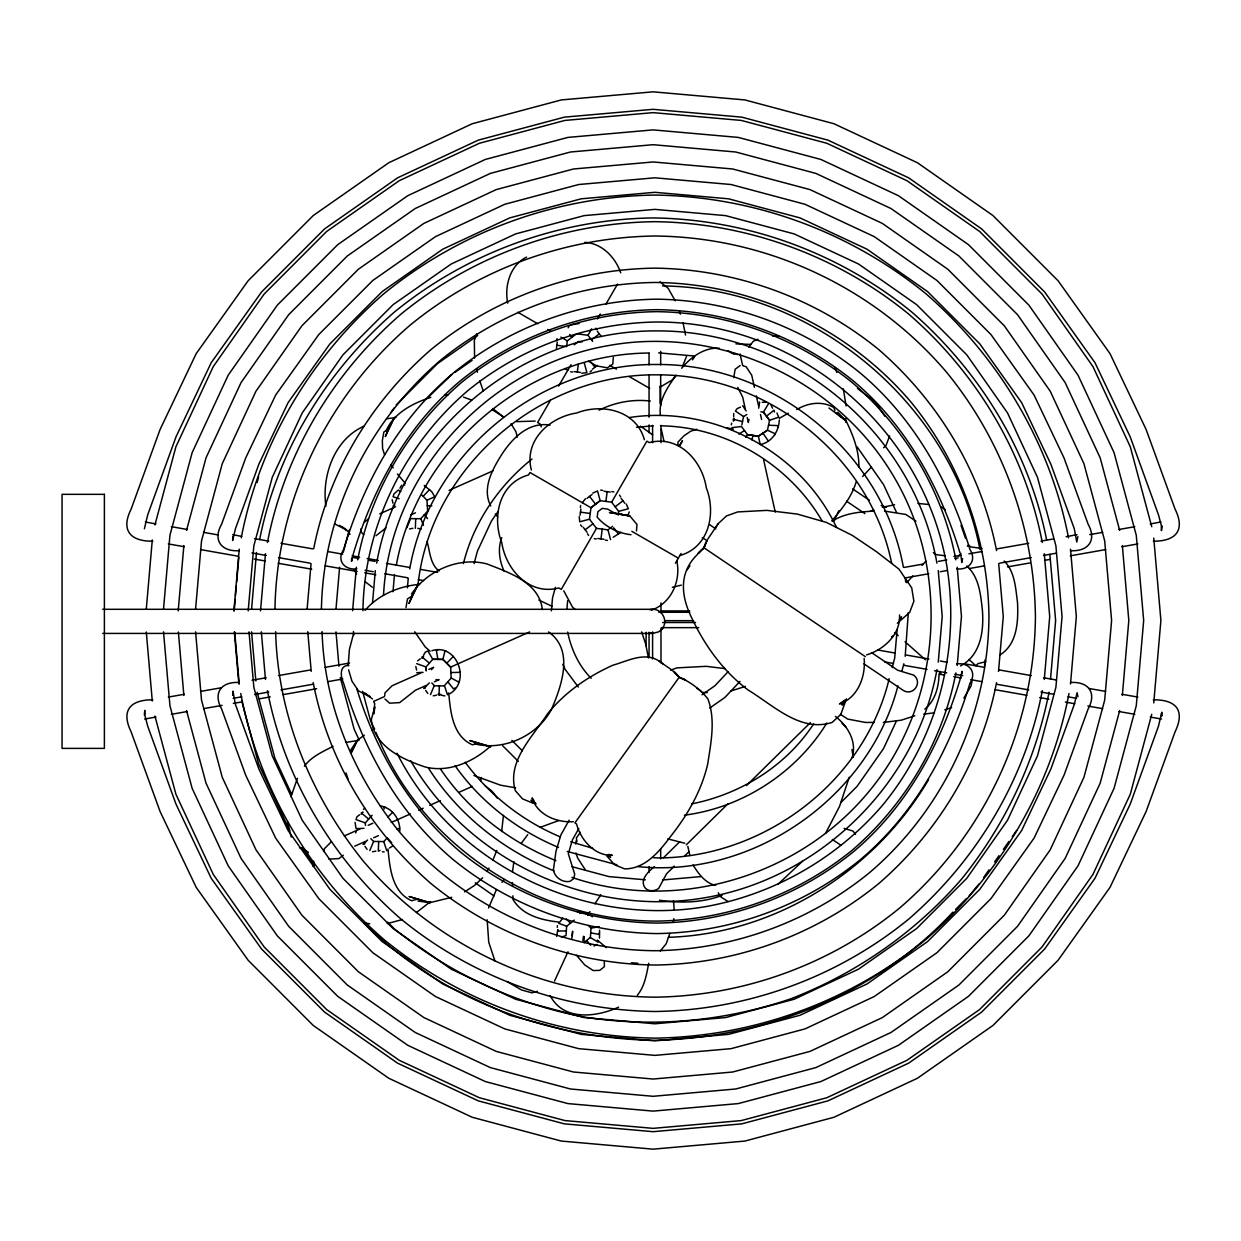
<?xml version="1.0" encoding="UTF-8"?>
<svg xmlns="http://www.w3.org/2000/svg" width="1241" height="1241" viewBox="0 0 1241 1241"><rect width="100%" height="100%" fill="white"/><g stroke="black" fill="none" stroke-linecap="round" stroke-linejoin="round"><path stroke-width="1.5" d="M512.905 895.8L512.89 899.244C522.43 915.703 542.348 920.326 559.769 922.172L562.809 917.999M232.765 538.92L232.796 536.438L232.641 540.471L235.418 528.806L258.888 464.134L288.098 402.627L329.889 343.912L382.166 291.588L442.758 249.193L509.756 217.889L581.207 198.808L654.876 192.308L728.529 198.808L799.98 217.889L866.978 249.193L927.57 291.588L979.847 343.912L1021.638 402.627L1050.848 464.134L1074.318 528.806L1076.785 542.022L1077.855 536.655M351.653 560.234L351.684 558.434L351.56 561.351L353.576 552.912C373.37 487.62 406.877 425.88 459.651 381.437C515.108 336.094 585.178 310.622 656.784 309.676C728.389 310.622 798.475 336.094 853.932 381.437C906.706 425.88 940.213 487.62 960.007 552.912M388.014 848.953C389.798 867.676 391.846 892.077 411.748 900.764L416.635 899.353M733.757 377.636L735.137 369.26L740.117 365.552M899.523 614.962C900.702 634.244 883.995 649.695 866.575 654.86M557.302 927.322L557.38 925.631M373.525 713.404L374.72 703.818L373.634 701.382L384.555 696.527M845.602 422.173L845.835 418.45M144.545 713.622L144.778 710.348L144.592 714.382L147.741 726.264L176.02 804.184L211.203 878.287L261.572 949.024L324.537 1012.067L397.554 1063.149L478.281 1100.86L564.36 1123.85L653.107 1131.683L741.839 1123.85L827.933 1100.86L908.66 1063.149L981.662 1012.067L1044.643 949.024L1094.996 878.287L1130.194 804.184L1158.458 726.264L1161.809 712.21L1161.731 716.088L1161.467 713.73M566.656 926.158L566.005 935.59L561.351 937.095M571.791 938.553L572.628 931.246L572.318 935.667M585.318 941.516L590.39 937.482L591.042 928.113M599.574 930.3L599.481 938.118M613.302 357.517L612.821 364.109L607.361 367.817L596.456 365.862L588.467 361.255M636.478 531.008L636.959 524.416L629.823 515.946L614.466 513.029L607.64 509.074L602.226 508.36L597.883 511.695L597.169 517.109C605.36 526.836 618.266 533.335 631.017 534.716M348.163 665.797L349.404 649.446L353.514 633.856M503.443 815.43L501.659 831.563M178.208 610.898L183.87 545.559M260.517 610.867L265.465 553.719M372.517 603.033L375.309 570.612M938.258 662.136L942.229 616.374L938.258 570.612M1044.286 679.447L1049.715 616.591L1044.286 553.719M1122.345 695.441L1128.814 620.5L1122.345 545.559M146.298 609.005L152.286 539.99M163.517 609.145L169.939 535.29L192.122 452.701L228.204 375.17L277.301 305.162L337.723 244.663L407.808 195.675L485.309 159.453L567.928 137.41L653.107 129.886L738.271 137.41L820.89 159.453L898.391 195.675L968.476 244.663L1028.898 305.162L1078.01 375.17L1114.077 452.701L1136.275 535.29L1143.675 620.5L1136.275 705.71L1114.077 788.299L1078.01 865.83L1028.898 935.838L968.476 996.337L898.391 1045.325L820.89 1081.547L738.271 1103.59L653.107 1111.114L567.928 1103.59L485.309 1081.547L407.808 1045.325L337.723 996.337L277.301 935.838L228.204 865.83L192.122 788.299L169.939 705.71L163.517 631.855M195.582 609.129L201.523 540.874L222.263 463.684L255.972 391.21L301.889 325.809L358.37 269.25L423.848 223.411L496.245 189.594L573.482 168.993L653.107 161.966L732.717 168.993L809.954 189.594L882.351 223.411L947.829 269.25L1004.31 325.809L1050.227 391.21L1083.936 463.684L1104.692 540.874L1111.61 620.5L1104.692 700.126L1083.936 777.316L1050.227 849.79L1004.31 915.191L947.829 971.75L882.351 1017.589L809.954 1051.406L732.717 1072.007L653.107 1079.034L573.482 1072.007L496.245 1051.406L423.848 1017.542L358.37 971.75L301.889 915.191L255.972 849.79L222.263 777.316L201.523 700.126L195.582 631.871M233.897 610.805L239.234 549.189M234.161 610.913L235.169 599.403M235.495 595.556L236.333 585.969M236.674 582.138L238.846 557.193M248.184 610.851L253.847 545.869L272.26 477.32L302.199 412.974L342.95 354.864L393.118 304.65L451.274 263.976L515.604 233.913L584.17 215.624L654.876 209.372L725.566 215.624L794.147 233.913L858.462 263.976L916.634 304.65L966.786 354.864L1007.537 412.974L1037.476 477.32L1055.905 545.869L1062.048 616.591L1055.905 687.312L1037.476 755.862L1007.537 820.208L966.786 878.318L916.634 928.532L858.462 969.19L794.147 999.253L725.566 1017.558L654.876 1023.794L584.17 1017.558L515.604 999.253L451.274 969.19L393.118 928.532L342.95 878.318L302.199 820.208L272.26 755.862L253.847 687.312L249.022 631.886M251.566 609.16L256.499 552.493M274.975 609.036C276.619 500.387 328.012 395.569 410.244 325.049C479.026 268.754 566.005 237.202 654.876 236.007C766.566 237.109 873.835 286.997 946.371 371.99C1002.697 440.71 1034.311 527.766 1035.428 616.591C1034.451 728.296 984.361 835.503 899.492 908.133C830.71 964.428 743.731 995.98 654.876 997.175C543.17 996.073 435.917 946.154 363.365 861.192C311.041 796.288 277.751 715.483 275.626 631.7M307.116 609.021L311.072 563.647M321.435 609.098C323.001 514.022 368.174 422.39 440.074 360.635C500.511 311.258 576.848 283.475 654.876 282.467C752.434 283.227 847.556 327.484 910.785 401.836C960.193 462.195 987.991 538.594 988.953 616.591C988.27 714.18 943.889 809.225 869.662 872.547C809.241 921.923 732.888 949.691 654.876 950.715C557.318 949.923 462.179 905.697 398.95 831.346C353.483 774.772 324.103 704.547 322.086 631.56M335.985 609.067L339.615 567.153M352.599 610.712L356.369 567.246M362.93 610.696C364.202 526.603 403.914 445.457 467.562 390.868C520.801 347.387 588.048 322.924 656.784 322.008C797.218 321.636 922.683 426.888 946.697 565.244C960.937 650.02 937.095 739.341 882.273 805.58C837.458 857.671 775.423 893.504 707.897 906.225C585.488 928.377 453.043 864.822 397.042 753.24M383.516 595.354C389.581 473.1 489.032 365.816 609.021 345.479C720.307 325.344 838.838 380.739 895.071 478.809C951.894 576.522 940.585 706.889 867.521 793.201C797.358 877.108 675.802 912.988 571.946 877.387M392.994 591.74L394.483 574.552M407.405 587.846L408.242 578.337M418.093 583.968C430.999 467.314 539.835 373.51 656.784 374.844C766.271 374.037 869.988 455.509 891.674 563.352M551.392 610.867L552.509 597.991L555.379 587.303M566.889 609.393L567.649 600.66M897.134 629.714L894.652 658.319L892.17 667.549M905.185 656.318L908.319 612.573M957.214 665.502L961.465 616.374L957.214 567.246M984.547 665.579L985.044 659.948M998.509 671.412L1003.286 616.591L998.679 563.647M1050.522 679.06L1055.626 620.5L1049.87 554.386M1070.502 683.993L1076.335 616.591L1070.502 549.189M1153.758 702.918L1160.893 620.5L1153.758 538.082M556.62 936.366L557.83 929.493L557.612 931.045L566.33 930.921M323.979 851.543L324.289 848.797L331.44 841.677M384.694 695.596L384.989 692.85L392.14 685.73L420.777 672.994M556.744 340.67L556.976 338.607M580.4 507.569L580.633 505.506M313.678 866.296L314.097 862.883L313.089 866.528M373.96 713.777L374.798 706.936L371.292 719.687C374.549 746.741 402.456 759.414 425.306 767.016C448.234 772.833 472.821 762.207 489.838 746.772M556.387 348.38L557.209 342.175M575.405 334.636L567.323 340.841L566.579 346.565L556.79 345.277M577.298 371.99L578.353 364.016M580.043 515.279L580.866 509.058M600.954 538.889L602.242 529.116M605.887 501.457L607.175 491.669M618.173 515.17L618.685 511.339M628.07 515.279L629.218 511.913M144.39 528.79L147.741 514.736L176.02 436.816L211.203 362.713L261.572 291.976L324.537 228.933L397.554 177.851L478.281 140.14L564.36 117.15L653.107 109.317L741.839 117.15L827.933 140.14L908.66 177.851L981.662 228.933L1044.643 291.976L1094.996 362.713L1130.194 436.816L1158.458 514.736L1161.623 526.618L1161.436 530.652L1161.778 525.75L1161.467 527.27M512.455 871.834L513.929 861.704M579.733 913.454L579.95 911.887M583.828 936.583L583.223 940.725L583.534 936.335L584.216 942.695M599.387 932.829L599.17 934.395L590.685 932.875M648.686 963.28C646.608 974.325 644.668 986.471 637.3 995.313M673.336 922.079L673.832 918.697M852.164 757.429C857.066 741.404 847.758 726.109 835.441 716.398M579.206 516.613L579.733 521.794L589.475 519.188L590.98 507.693L600.163 500.65L611.627 502.155L618.639 511.37L628.38 508.763L626.24 504.001M575.638 844.004L576.15 840.715M405.993 607.594L407.498 598.891L411.81 596.207M779.317 419.954C778.898 431.279 771.855 442.277 760.237 444.557L758.36 436.165L767.45 430.208L769.56 420.265L763.432 412.152L760.857 411.795M733.695 413.47L733.648 416.867M450.018 693.626C471.363 680.518 456.347 642.729 431.852 650.718M758.685 408.18L759.632 401.944M144.437 715.25L144.732 713.73M232.92 693.967L232.672 695.224L232.951 691.159L235.418 704.376L258.888 769.048L288.098 830.555L329.889 889.27L382.166 941.593L442.758 983.989L509.756 1015.278L581.207 1034.373L654.876 1040.873L728.529 1034.373L799.98 1015.278L866.978 983.989L927.57 941.593L979.847 889.27L1021.638 830.555L1050.848 769.048L1074.318 704.376L1077.095 692.711L1077.979 696.775M734.114 418.419L733.54 421.118L733.136 419.272L742.537 421.552M741.808 424.934L743.576 416.573L746.849 414.447M748.99 419.334L748.323 422.467L747.206 417.426M972.432 679.401L970.989 686.164L963.9 698.062M313.12 863.922L313.725 861.145M480.717 780.527L481.368 777.518M751.953 439.903L752.977 435.389M731.275 424.887L731.694 423.103M290.983 796.738L297.421 778.309M154.939 524.896L175.896 446.807L213.266 366.576L264.116 294.101L326.678 231.431L399.183 180.736L479.414 143.258L564.934 120.424L653.107 112.636L741.28 120.424L826.785 143.258L907.016 180.736L979.568 231.431L1042.099 294.101L1092.949 366.576L1130.303 446.807L1151.757 526.742M186.522 530.419L206.037 457.805L241.049 382.616L288.657 314.702L347.263 256.018L415.223 208.519L490.366 173.399L570.472 152.007L653.107 144.701L735.727 152.007L815.849 173.399L890.976 208.519L958.936 256.018L1017.542 314.702L1065.166 382.616L1100.162 457.805L1119.677 530.419M241.25 537.803C259.524 443.006 311.181 356.788 383.934 293.667C460.659 231.183 555.952 196.543 654.876 195.054C753.814 196.543 849.092 231.214 925.833 293.667C998.555 356.819 1050.212 443.006 1068.501 537.803M257.135 482.501L258.64 476.916M259.617 539.618C277.162 451.088 326.585 371.199 394.328 312.127C467.112 252.637 559.102 219.161 653.107 217.935C747.113 219.161 839.087 252.637 911.887 312.127C979.614 371.199 1029.037 451.088 1046.582 539.618M267.435 542.472C284.608 453.787 332.945 373.122 401.029 314.082C472.449 255.739 562.654 222.899 654.876 221.674C747.082 222.899 837.287 255.739 908.707 314.082C976.807 373.122 1025.128 453.787 1042.3 542.472M313.694 548.755C328.818 471.347 371.602 401.246 430.906 349.652C493.918 298.197 573.513 269.204 654.876 268.149C736.223 269.204 815.818 298.197 878.83 349.652C938.708 401.634 981.429 472.542 996.539 550.585M343.261 552.307L349.217 530.155M357.687 559.815C370.904 491.141 408.211 428.641 460.938 382.942C516.039 337.924 585.643 312.608 656.784 311.662C727.94 312.608 797.544 337.94 852.676 382.942C905.372 428.672 942.679 491.141 955.896 559.815M376.644 563.104C400.393 430.891 522.709 330.323 656.784 330.897C790.874 330.323 913.19 430.891 936.939 563.104M396.313 565.167C417.922 446.791 528.79 353.732 649.136 353.033M409.716 568.952C430.115 453.167 539.447 363.427 656.784 364.497C773.376 363.489 882.475 452.081 903.355 567.106M463.405 563.6C473.55 522.399 498.975 485.386 531.986 459.046M474.078 563.585L477.444 551.097L491.483 520.941L497.843 511.866M846.393 698.838L840.855 714.382L832.137 722.417C800.274 732.686 773.19 705.121 747.966 689.934C723.906 671.753 705.865 647.15 692.819 620.128C681.2 597.65 677.834 573.451 697.426 554.494C699.024 552.105 701.227 550.244 703.383 548.398L698.326 553.284L703.849 547.715L706.936 540.518L704.299 547.048L705.85 542.658M889.192 678.641C864.45 782.342 762.75 858.477 656.784 857.919L652.983 857.578M897.926 685.932C868.917 797.746 752.698 878.519 637.781 866.59M901.881 671.179L903.851 663.795M936.939 669.644C916.277 783.785 820.487 877.713 706.362 897.476C591.631 918.138 469.036 861.673 410.647 760.671M955.896 672.948C942.679 741.606 905.372 804.09 852.676 849.821C797.544 894.808 727.94 920.139 656.784 921.101C536.686 921.086 420.141 844.997 376.07 732.624M996.539 682.597C981.429 760.64 938.708 831.548 878.83 883.514C815.818 934.985 736.223 963.978 654.876 965.033C573.513 963.978 493.918 934.985 430.906 883.514C371.028 831.548 328.322 760.64 313.197 682.597M1042.3 690.71C1025.128 779.395 976.807 860.06 908.707 919.1C837.287 977.443 747.082 1010.267 654.876 1011.493C562.654 1010.267 472.449 977.443 401.029 919.1C332.945 860.06 284.608 779.395 267.435 690.71M1049.048 692.23C1035.506 760.78 1005.303 824.877 961.449 879.248C915.175 932.456 856.507 973.316 790.796 998.803C724.061 1021.514 652.859 1027.905 583.208 1016.906C513.991 1003.395 449.242 973.084 394.328 928.873L387.626 922.172M1068.997 693.502C1050.708 788.95 999.145 875.975 925.833 939.515C849.092 1001.968 753.814 1036.638 654.876 1038.128C555.952 1036.638 460.659 1001.983 383.934 939.515C310.591 876.006 259.028 788.95 240.738 693.502M1119.677 710.581L1100.162 783.195L1065.166 858.384L1017.542 926.298L958.936 984.982L890.976 1032.481L815.849 1067.601L735.727 1088.993L653.107 1096.299L570.472 1088.993L490.366 1067.601L415.223 1032.481L347.263 984.982L288.657 926.298L241.049 858.384L206.037 783.195L186.522 710.581M1151.757 714.258L1130.303 794.193L1092.949 874.424L1042.099 946.899L979.568 1009.569L907.016 1060.264L826.785 1097.742L741.28 1120.576L653.107 1128.364L564.934 1120.576L479.414 1097.742L399.183 1060.264L326.678 1009.569L264.116 946.899L213.266 874.424L175.896 794.193L154.939 716.104M355.733 832.913L356.214 831.253M529.597 631.948L450.545 667.146L442.913 659.421L444.883 651.106L446.264 651.354M501.767 537.632C497.517 548.553 499.456 560.994 504.203 571.434M406.846 527.735L410.631 518.629L420.885 518.722M369.802 850.581L373.588 841.46L370.842 838.683M430.503 694.634L434.288 685.513L431.806 682.953M849.232 777.285L839.505 806.479L825.591 833.254M488.551 907.978L496.462 889.595M669.83 933.418L666.153 943.827L660.228 951.056M399.928 488.209L401.712 485.215M423.584 655.108L425.368 652.114L427.943 650.967L432.752 659.328L442.913 659.421M856.212 481.741C851.807 496.803 841.739 509.167 831.749 520.925M889.626 435.917L886.043 445.426L883.608 447.768M774.694 435.095L775.206 433.776L767.45 430.208L758.36 436.258L747.578 434.722L741.482 426.516L731.895 427.633M476.932 333.767L474.357 340.205L474.574 358.184M682.581 366.219L686.444 356.57M492.925 860.06L496.803 850.411M567.99 951.8L554.494 981.104M962.566 558.59L961.791 562.468L961.077 556.356M102.724 633.422L652.704 633.422L658.738 631.809L661.236 629.901A12.069 12.069 0 0 0 663.159 627.403C667.844 619.802 661.624 609.021 652.704 609.3L102.724 609.3M386.044 431.015C393.707 412.974 413.051 403.154 430.798 397.337M834.092 520.863L838.792 510.765M896.498 720.804L883.53 748.602L857.128 786.298L840.871 802.57M351.327 753.008L357.501 740.086L364.342 735.184M351.513 751.705L357.501 740.086L350.722 750.06M679.959 445.379L682.472 440.633L679.044 446.434M587.676 915.377L587.893 913.857L577.22 911.67M569.154 820.161L560.885 834.929L555.937 851.481L553.393 869.941C554.743 877.418 562.53 882.909 570.038 881.343L573.668 878.675L574.723 874.238L568.3 853.73L572.458 839.831L578.818 828.507M550.43 400.3L537.617 422.498L540.083 423.91L541.231 426.857M558.652 386.06L570.984 364.699M576.507 333.751L587.986 335.272L591.678 328.849M597.386 318.968L600.241 314.02M605.903 304.216L617.522 284.096M582.246 502.698L585.55 498.649M612.573 526.355L607.966 529.86L596.502 528.356L561.273 589.382L558.807 587.955C529.364 595.696 505.971 569.929 501.783 542.689C491.793 517.001 499.161 482.997 528.526 474.962L529.954 472.495L590.98 507.724L600.148 500.697L597.542 490.955L592.779 493.096M611.611 502.202L646.84 441.175L649.307 442.603C678.749 434.877 702.158 460.644 706.331 487.884C716.336 513.557 708.952 547.576 679.587 555.596M675.445 563.181L681.03 553.517M844.873 700.172L842.003 705.121L843.663 702.654M568.13 327.795L569.123 326.197M459.418 680.906L458.674 682.085L451.181 677.989L450.638 667.131L442.99 659.39L432.814 659.297L426.02 666.929L426.252 670.823M594.904 903.867L600.799 894.683M365.118 610.308C378.303 594.873 399.23 586 419.52 584.402M304.417 766.255C311.041 756.762 322.877 751.627 333.007 746.353M486.829 871.322L488.907 868.111M692.509 359.874L694.246 357.237M715.312 528.092L718.213 523.671L726.466 515.946L737.697 511.928L766.86 510.377L797.389 514.1L826.397 522.43L852.241 535.352L876.658 551.826L899.011 569.154L911.716 587.846L913.888 601.233L909.7 612.325L897.352 623.277M707.711 539.23L718.213 523.671M899.88 619.321L901.54 616.855L899.198 619.864M411.438 594.113C427.106 570.581 459.201 556.387 487.17 564.019C509.027 572.613 539.168 582.324 542.379 609.579M686.925 570.053L689.949 565.694M390.806 412.648L394.049 408.025M813.615 723.922C786.267 765.914 740.551 794.224 691.718 803.873M826.816 723.038C796.148 772.848 742.366 807.736 684.365 815.182M928.609 779.55C874.983 870.934 774.849 934.023 668.341 937.312M728.126 671.676L714.987 685.715L702.049 694.758M739.993 681.402L724.853 697.489L709.712 708.068M979.087 883.995L969.221 895.754M983.508 877.697L989.03 869.817M994.568 861.937L998.989 855.623M1003.411 849.325L1008.933 841.445M1012.237 836.713L1016.658 830.4M768.505 403.682L763.432 412.152L769.575 420.342M533.444 803.377L522.492 798.847L515.325 790.641C506.716 761.074 532.746 736.875 547.343 714.087C564.686 692.447 587.769 676.485 612.93 665.192C627.713 661.081 644.42 651.478 659.126 661.065C665.905 666.324 673.832 670.295 679.215 677.183L574.924 822.861L576.553 824.024C580.85 840.157 594.625 855.933 612.387 855.344L608.928 854.397M580.431 832.308L576.351 838.001L576.972 841.631M745.624 437.297L747.594 434.629L758.36 436.165M521.173 843.461L527.735 834.681M661.236 629.901L663.159 627.403M748.711 347.139L753.365 341.182L758.018 339.289M676.066 375.232C667.891 386.928 658.102 400.502 660.476 415.502M681.666 368.251C690.896 357.113 704.066 347.356 719.253 348.209M501.938 882.382L504.265 879.543M363.489 809.442L364.668 808.062M423.072 496.384L429.634 489.528M675.647 376.007L672.265 379.948L660.336 386.99M446.729 663.283L453.291 656.427M388.03 816.888L392.59 812.374M421.862 658.242L423.677 656.179L421.956 656.939L429.386 663.128M431.48 669.675L433.59 667.286L428.874 669.38M451.274 677.989L444.449 685.606L447.443 694.774L448.715 693.005C450.499 711.729 452.546 736.13 472.464 744.817L475.706 743.871M361.147 814.189L362.977 812.126L361.255 812.886L368.686 819.076M365.474 825.482L365.319 822.876L372.114 815.244M373.588 841.46L383.826 841.569L387.208 837.753M906.783 582.727L912.864 575.84M922.047 565.446L925.864 561.118M958.44 556.371L960.984 553.486M967.36 546.273L968.492 544.985L970.633 546.878L982.127 548.538M429.37 682.86L423.817 688.553L425.539 687.778M367.569 840.017L363.117 844.5L364.838 843.725M417.643 660.848L420.327 658.785M862.619 476.482L871.492 466.988M589.94 911.67L587.893 913.857L592.453 916.773M952.886 912.119C876.611 994.506 764.472 1038.36 653.107 1040.315C546.924 1038.236 439.733 998.834 364.202 923.025M955.617 909.389L966.506 898.484M396.22 404.938L437.53 363.582L477.692 335.504M426.982 398.454L451.724 374.611M654.488 866.606C648.469 871.384 638.836 880.319 645.522 888.401C649.136 891.783 654.767 891.224 658.599 888.509L666.557 873.788L674.328 866.156M663.501 857.733L679.541 841.941M686.304 844.795L727.955 803.78M746.477 785.553L810.451 722.572M685.001 855.638L689.081 851.621M802.555 861.176L778.231 884.073M482.656 877.775L474.698 885.314L464.615 891.86M832.587 521.08C844.392 513.2 859.827 511.897 873.757 511.075M924.824 709.076C934.799 701.165 938.553 687.84 938.987 675.538L940.864 673.398L939.592 672.265M430.565 901.509L416.433 912.554M364.73 521.872L368.484 518.847M590.064 371.866L591.678 370.578M574.257 920.108L566.656 926.236L558.636 923.288M376.007 535.74L386.044 527.859M343.261 855.204L338.964 858.57L328.896 859.129M960.503 665.921C980.84 655.279 984.004 630.878 982.407 610.2C980.623 594.687 979.196 577.065 966.801 566.02M999.719 655.093C1017.511 644.265 1018.334 621.198 1017.527 602.568C1015.572 588.343 1015.045 571.682 1004.171 561.025M574.242 344.796L578.57 341.477L582.184 341.942M591.476 339.894L599.294 333.891M592.407 369.182L597.386 365.366M587.071 498.293L592.05 494.476M585.163 529.783L592.996 523.78M615.133 506.793L622.951 500.79M621.043 532.265L613.178 537.275M779.317 418.31L788.252 413.191M596.89 944.494L593.958 946.061M844.563 700.343L839.49 703.973C857.81 697.83 865.877 676.547 864.139 658.459M454.858 372.424L472.107 360.371M766.488 416.216L774.043 410.166L774.446 412.012M363.644 426.361C334.232 439.531 321.574 476.001 325.918 506.235M371.571 730.344L374.565 728.42M389.55 847.975L392.621 846.052M388.154 429.308L383.841 432.008L382.337 440.695L382.6 448.606L384.601 454.811M738.798 434.086L744.538 430.58M526.572 257.12C510.067 265.155 504.234 286.082 507.724 303.13M651.618 610.076C671.536 603.079 681.216 580.4 676.733 560.529M359.626 814.732L356.927 816.795L356.012 819.603L365.319 822.876M891.565 636.726L893.458 635.857M599.093 410.182C614.776 402.317 632.926 398.981 650.362 401.045M394.824 505.025L393.102 505.801L394.095 505.801M379.777 513.805L395.569 506.793M423.476 525.284L420.792 518.707L427.633 511.106L426.982 500.232L434.753 496.757L431.697 491.638L424.267 485.448M449.102 490.366L493.018 470.82M410.755 514.906L415.471 512.812M438.104 649.757L436.382 650.517L437.84 659.374M426.299 685.404L415.425 690.244L399.664 702.623L389.596 703.182L384.974 699.04M434.412 681.805L439.128 679.696L435.917 679.665M460.349 672.281L450.871 672.575M455.137 688.041L453.415 688.802L447.815 681.805M344.346 835.938L360.061 828.941M368.174 825.327L372.889 823.217M391.272 822.457L410.337 813.972M418.698 810.249L423.212 808.232M429.743 805.331L440.322 800.616M459.294 792.177L472.169 786.437M354.724 846.191L365.599 841.351M373.712 837.737L378.427 835.643M399.649 828.228L396.934 828.988M380.025 850.395L378.303 851.171L378.676 841.507M796.738 409.561C808.031 402.782 821.945 400.688 833.797 407.498L834.976 410.678M412.896 528.309L409.561 528.93M436.553 695.193L433.218 695.829M375.852 851.14L372.517 851.776M540.393 827.282L558.745 820.549M618.592 1007.149C596.347 1017.186 563.367 1021.39 550.213 995.577M670.574 670.171L676.997 667.875L706.145 666.324L725.24 668.651M985.804 661.701L977.877 663.625L975.984 665.765L968.926 659.529M696.666 429.246L690.492 431.325L683.977 435.824L677.896 442.215L678.16 445.597M870.344 511.199L873.773 510.082M882.335 507.321L894.606 504.777M914.803 715.793L901.106 720.214L883.282 722.433M944.789 709.805L951.63 707.603M722.107 895.397C702.251 902.952 680.285 903.215 659.421 900.252M730.685 691.051L745.345 686.413M599.232 926.562L591.011 928.19L588.622 925.615M451.693 897.321L429.882 902.672L417.938 901.028M570.751 324.909L579.082 323.544M402.441 919.534L387.254 923.599M537.462 991.357L531.893 992.831L521.499 989.93L507.057 981.553M740.489 407.141L737.107 408.63L735.401 411.05L743.576 416.573M769.56 420.265L778.712 417.209L776.959 413.036M348.892 665.331C338.871 665.362 340.67 677.074 343.602 683.186C363.97 750.34 398.687 813.662 452.903 859.377C510.268 906.225 582.727 932.596 656.784 933.573C730.856 932.596 803.315 906.225 860.68 859.377C914.896 813.662 949.613 750.34 969.981 683.186C977.256 672.033 968.926 662.26 956.718 663.919M672.358 587.303L681.356 585.116M346.208 742.366L358.82 740.35M1077.064 534.685L1066.112 536.701M1160.847 521.996L1150.267 523.95M762.238 402.301L765.93 402.224M954.887 558.481L958.114 557.907M241.762 696.806L233.184 698.326M155.932 717.05L144.654 719.035M252.016 680.254L266.21 677.741M310.141 670L278.48 675.585M325.158 667.348L349.559 663.035M953.895 556.48L961.403 555.161M968.911 553.827L982.05 551.516M1028.727 543.294L997.066 548.863M1040.997 541.123L1053.407 538.951M168.326 697.085L184.242 694.277M220.929 687.824L200.53 691.423M1102.629 532.358L1089.722 534.623M1118.932 529.473L1134.832 526.68M905.992 577.763L928.873 573.73M940.29 571.729L946.899 570.55M268.739 692.059L254.545 694.541M281.009 689.887L312.67 684.318M327.733 681.666L342.811 678.998M969.454 568.502L984.516 565.834M999.594 563.181L1031.255 557.597M1055.936 553.253L1043.526 555.441M187.282 711.527L171.367 714.32M203.571 708.642L222.108 705.384M316.657 688.724L283.119 694.634M259.183 698.854L270.212 696.915M1007.475 566.904L1029.859 562.964M1044.55 560.374L1050.057 559.396M1070.3 555.828L1105.669 549.577M1137.873 543.915L1121.973 546.723M239.218 682.503C221.301 681.402 212.692 692.788 221.627 709.014L245.671 775.129L275.642 838.094L318.766 898.593L372.827 952.731L435.513 996.539L504.777 1028.913L578.694 1048.661L654.876 1055.377L731.058 1048.661L804.959 1028.913L874.238 996.539L936.908 952.731L990.985 898.593L1034.094 838.094L1064.064 775.129L1088.109 709.014C1097.075 692.695 1088.528 681.325 1070.518 682.503M938.46 561.382L946.728 559.924M904.162 567.416L923.242 564.066M152.876 699.815C130.119 699.676 120.749 710.535 131.127 731.864L160.089 811.521L196.202 887.377L248.153 960.27L313.29 1025.485L388.805 1078.274L472.263 1117.272L561.32 1141.068L653.107 1149.166L744.879 1141.068L833.936 1117.272L917.394 1078.274L992.909 1025.485L1058.061 960.27L1110.012 887.377L1146.11 811.521L1175.072 731.864C1185.419 710.364 1176.235 699.614 1153.323 699.815M956.718 568.828C968.74 570.441 977.163 560.699 969.981 549.561C949.613 482.408 914.896 419.086 860.68 373.386C803.315 326.538 730.856 300.167 656.784 299.174C582.727 300.167 510.268 326.538 452.903 373.386C398.687 419.086 363.97 482.408 343.602 549.561C336.202 560.73 344.858 570.488 356.85 568.828M1070.518 550.678C1087.876 551.78 1097.277 540.595 1088.109 524.167L1064.064 458.038L1034.094 395.088L990.985 334.574L936.908 280.45L874.238 236.628L804.959 204.269L731.058 184.521L654.876 177.804L578.694 184.521L504.777 204.269L435.513 236.628L372.827 280.45L318.766 334.574L275.642 395.088L245.671 458.038L221.627 524.167C212.335 540.487 221.767 551.919 239.218 550.678M1153.323 541.185C1175.18 541.371 1185.838 530.869 1175.072 509.136L1146.11 429.479L1110.012 353.623L1058.061 280.73L992.909 215.515L917.394 162.726L833.936 123.728L744.879 99.932L653.107 91.834L561.32 99.932L472.263 123.728L388.805 162.726L313.29 215.515L248.153 280.73L196.202 353.623L160.089 429.479L131.127 509.136C120.33 530.621 130.786 541.557 152.876 541.185M233.324 703.414L240.816 702.096M535.15 421.071L516.628 421.645M386.618 418.791L395.863 417.519M649.586 609.703L652.704 609.3M923.754 714.133L934.442 712.799M772.538 336.001L778.619 335.954M629.203 417.565C712.35 404.597 800.957 451.072 836.512 527.487M636.54 427.276L653.107 425.818M662.508 879.978L700.7 876.611M444.712 394.979L448.358 394.685M735.913 343.866L750.836 344.409M573.295 821.697C556.62 822.814 537.26 814.872 532.094 797.87L534.095 800.833M549.996 425.089C528.464 421.568 512.161 438.337 501.504 454.889C492.196 469.703 481.741 488.69 490.769 505.987M584.992 242.383C601.901 243.267 615.489 257.399 620.717 272.865M423.057 672.374L416.759 672.684M364.001 828.321L356.058 828.631L355.081 822.411M917.859 503.443L928.547 504.466M884.538 511.09L905.806 514.457L915.936 521.111M660.755 610.913L689.748 610.913M658.785 612.278L689.686 612.278M664.587 620.671L693.548 620.671M662.694 622.517L695.549 622.517M661.934 627.651L698.73 627.651M874.316 722.433L865.334 722.433L847.65 719.066L840.421 714.304M433.714 685.823L443.89 685.901M437.964 694.433L440.726 694.448L439.004 695.224L439.376 685.559M427.214 505.676L431.837 505.785M421.211 529.023L417.798 528.34M444.867 695.922L441.455 695.239M382.352 851.807L384.167 851.869M702.127 692.385L707.23 692.587M631.452 962.799L637.858 963.233M662.492 285.926C812.312 287.633 951.102 402.348 979.971 549.515M658.692 352.863L694.976 356.058M660.476 425.818C726.249 426.64 789.043 464.258 822.1 520.941M616.855 864.744L567.184 851.466M645.32 879.807L609.036 876.611L571.977 866.699M570.627 371.819L572.69 372.052M768.505 425.244L777.471 425.57L777.874 427.416M611.766 491.622L613.83 491.855M594.284 538.718L596.347 538.935M574.195 371.586L580.4 372.409M604.057 491.265L610.277 492.088M580.447 512.176L590.22 513.464M597.836 538.485L604.057 539.292M649.586 633.019L652.704 633.422M581.734 373.231L586.915 372.703L584.309 362.977M600.691 490.117L602.738 490.428M605.391 540.13L607.438 540.44M684.784 843.244L667.782 838.885M364.606 922.963L369.756 923.785M399.819 831.175C400.316 821.015 394.142 810.078 384.183 807.053L384.136 809.008M254.545 538.625L268.739 541.123M312.67 548.863L281.009 543.294M1031.255 675.585L999.594 670M1043.526 677.741L1055.936 679.928M368.499 560.218L375.123 561.382M409.421 567.416L386.525 563.398M928.873 659.018L905.992 654.984M171.367 526.68L187.282 529.473M218.354 534.964L203.571 532.358M1105.669 691.423L1089.009 688.476M1121.973 694.277L1137.873 697.085M384.71 573.73L407.591 577.763M904.162 665.331L927.058 669.364M962.783 675.662L954.887 674.266M946.728 672.824L934.659 670.698M266.21 555.441L252.016 552.928M278.48 557.597L310.141 563.181M997.066 684.318L1028.727 689.887M1053.407 694.231L1040.997 692.059M1076.552 698.326L1067.974 696.806M184.242 546.723L168.326 543.915M200.53 549.577L237.776 556.154M1065.383 702.096L1074.753 703.74M1087.845 706.036L1102.629 708.642M1134.832 714.32L1118.932 711.527M1161.545 719.035L1150.267 717.05M327.686 551.516L342.702 554.169M352.087 555.813L359.595 557.147M367.103 558.466L378.365 560.451M963.931 663.702L984.578 667.348M940.29 661.019L946.899 662.198M420.683 569.402L437.592 572.396M877.806 650.005L894.714 652.999M418.279 579.656L423.615 580.602M884.585 661.887L893.473 663.454M365.025 570.255L373.293 571.729M325.22 565.834L357.206 571.481M364.714 572.799L375.868 574.785M938.739 674.034L944.385 675.026M953.771 676.686L961.294 678.005M970.695 679.665L982.003 681.666M254.312 559.07L265.326 561.01M278.217 563.29L311.755 569.2M995.111 689.701L1026.819 695.301M1039.679 697.566L1048.862 699.179M515.635 787.849L500.526 785.181L473.953 775.501M241.762 536.376L232.672 534.685M358.696 558.481L352.366 557.318M155.932 523.95L145.352 521.996M945.316 555.813L935.512 554.51L933.372 552.617M727.086 427.85L733.384 429.231M715.685 885.391C705.028 883.049 698.45 873.633 693.005 864.915M592.671 848.286L570.705 841.724M380.149 805.719L385.563 807.302M881.157 505.521L886.493 507.15M844.113 828.368L853.001 831.082L855.561 834.309M474.667 743.824C503.505 751.41 538.02 735.603 551.702 708.937C561.677 685.435 574.319 649.974 548.522 631.933M743.545 365.955L746.182 366.793L751.736 375.216L754.419 387.301M731.135 352.925L734.408 354.011L727.66 350.598M552.276 606.43L538.889 600.039M463.529 397.12L471.658 400.098M400.75 491.483L398.299 490.04L393.986 493.949L393.056 496.757L399.152 498.727M734.874 353.421L737.464 354.554M416.712 663.656L426.02 666.929L426.284 670.543M679.215 677.183C690.306 681.883 700.312 689.407 707.835 698.792C715.793 719.625 710.938 742.707 707.711 764.037C701.506 790.688 687.84 814.608 670.993 835.938C659.607 851.109 645.413 868.964 624.626 868.886L614.543 864.744L606.725 855.84M560.296 836.868C522.756 821.17 489.295 794.985 465.189 762.222M558.528 847.417C517.544 830.415 480.701 802.089 455.09 765.759M555.875 860.665C509.88 841.879 468.26 810.482 440.508 769.017M553.998 870.856C503.086 850.302 458.007 814.53 428.44 768.086M334.806 523.997L346.642 529.923L342.407 526.96M299.453 847.681L307.908 851.915M590.359 937.544L598.146 942.152L597.464 940.151L606.306 947.674M492.196 409.716L502.9 416.557M372.548 698.962L364.637 693.44M517.792 312.236L537.787 323.777M547.684 329.501L550.988 331.409M560.87 337.118L567.323 340.841M609.812 365.366L616.42 369.182M629.218 376.566L649.695 388.386M564.996 368.561L567.82 370.19M631.824 531.319L678.16 558.062M640.465 426.144L652.735 434.877M535.445 802.911L530.977 800.15L536.096 803.811M702.344 537.71L707.044 540.626M728.126 901.555L720.959 897.057L718.244 892.775M940.926 506.809L945.27 509.663M852.583 488.876L869.522 500.309M846.564 501.224L864.93 513.603M871.492 652.58L897.693 670.249L913.702 675.135C923.04 682.131 913.36 696.511 903.355 690.461L863.891 663.842M703.849 547.715L865.349 656.66M832.339 839.459L841.181 845.416M696.961 688.228L700.948 691.004M709.712 524.679L715.778 528.914M475.241 882.816L494.042 895.971M364.652 692.866L370.299 696.822L358.463 690.896L351.963 681.154L348.612 669.907M608.354 855.545L610.588 857.143L607.873 854.909M659.126 661.065L663.035 663.951M828.972 408.025L846.129 420.932C853.141 435.451 859.237 450.871 858.881 467.268M365.164 581.688L372.378 587.257M857.484 388.402L875.355 402.255L884.88 416.278M659.979 281.862L668.139 288.269L675.197 300.818M492.661 408.506L503.551 417.054M835.938 412.757L846.129 420.932L837.706 412.307M339.569 525.408L348.907 532.063L349.978 534.499M484.952 785.584L492.103 791.339L497.207 798.072M302.525 848.255L308.156 852.784M575.126 609.393L572.504 607.144L563.74 590.809M405.233 483.261L397.399 474M430.115 651.215L425.26 646.98L414.758 631.778M894.761 632.677L895.599 633.422M895.878 633.67L898.189 635.702M905.046 641.768L925.491 659.824M439.05 571.015C430.006 563.957 430.038 551.687 427.09 541.526M842.096 723.255L845.85 726.978M578.306 687.033L565.105 669.333L562.762 664.307M511.881 740.365L522.337 750.821M502.667 745.717L518.319 761.385M591.181 678.269C578.709 665.843 571.201 649.183 567.649 632.088M421.893 495.066L426.982 500.232M566.253 918.898L570.457 923.226M427.788 693.44L425.663 690.415M367.088 849.387L364.963 846.362M363.691 534.669L361.317 532.156L361.038 528.697M424.158 514.906L427.602 518.598M387.114 837.753L391.691 842.67M586.559 940.569L590.7 945.254M576.476 955.291L584.79 964.971L593.198 970.555L599.729 970.369L604.351 966.739L604.32 961.791M495.299 514.053L497.75 516.892M580.586 524.943L581.874 526.556M762.905 433.187L768.319 440.974M597.386 331.409L601.202 336.373M587.986 335.272L592.671 341.384M569.712 334.45L571.915 337.319M591.104 362.325L594.904 367.274M621.043 498.293L624.859 503.272M589.568 496.384L595.571 504.218M613.659 527.782L618.561 534.173M589.459 519.172L596.502 528.356M583.254 527.285L587.071 532.265M742.692 405.714L746.182 410.957M595.804 328.213L597.03 329.873M619.461 495.097L620.686 496.772M587.427 533.785L588.653 535.46M585.318 869.786L577.639 858.012L575.964 852.924M771.064 405.155L772.554 408.211M857.128 446.884L883.53 484.579L896.498 512.378M301.703 847.743L313.849 865.086M391.101 464.879L393.211 467.919M511.013 423.677L515.93 431.728L517.326 437.204M354.011 569.867L356.632 574.149M737.774 387.378L742.692 397.151L745.267 408.77M374.472 729.181L370.47 720.587L362.605 691.268M359.037 739.714L354.181 729.305L340.282 677.602M291.666 794.271L274.866 758.158L257.151 692.23M289.541 830.4L258.64 764.084L241.669 700.839M404.287 484.068L404.721 485.045M386.742 850.721L383.748 841.553M494.973 961.061L488.737 942.183L487.155 919.752M834.774 367.352L836.853 372.502M392.947 503.179L392.125 499.565M416.604 670.078L415.782 666.464M644.374 439.748C636.354 410.399 602.335 403.015 576.662 413.005C549.422 417.193 523.655 440.586 531.381 470.029M356.834 688.833C375.883 751.115 409.747 808.806 459.651 851.326C515.108 896.654 585.178 922.125 656.784 923.087C728.389 922.125 798.475 896.654 853.932 851.326C906.706 806.883 940.213 745.127 960.007 679.835L962.008 671.397L961.977 673.723L961.806 672.312M961.015 525.346L965.56 538.439M679.246 310.777L680.394 314.175M641.628 631.902L645.63 643.831L648.469 657.901M479.848 380.894L483.276 391.117M346.053 773.003L348.054 779.208M291.263 837.101L287.462 821.744M607.966 529.86L610.572 539.602M689.841 855.499L687.824 846.346M843.337 388.836L846.083 405.962M756.327 395.848L758.546 405.807M760.469 414.478L761.602 419.52M740.07 353.98L742.661 365.645M763.634 459.884L775.253 512.068M661.329 429.355L663.997 441.331M683.031 322.738L685.528 335.07M476.699 368.748L477.413 372.269M851.947 749.533L853.188 757.181M905.341 578.337L905.682 582.153M353.421 631.498L353.747 635.268M335.985 631.933L338.964 666.231M307.768 631.716L311.227 671.412M261.339 631.824L265.465 679.447M251.566 631.84L255.848 680.952M234.735 631.995L239.234 683.993M234.332 632.01L238.846 683.807M178.378 632.026L183.87 695.441M146.298 631.995L152.286 701.01M673.491 900.857L674.251 909.979M512.409 882.537L512.642 886.198M415.347 528.325L415.719 518.66M660.988 425.337L660.988 442.711M660.988 602.955L660.988 612.604M660.988 628.055L660.988 662.803M660.677 351.327L660.677 364.885M660.677 374.58L660.677 405.574M660.677 849.17L660.677 858.85M660.088 386.153L660.088 403.589M652.595 425.337L652.595 442.711M652.595 631.917L652.595 658.94M649.059 353.266L649.059 364.885M649.059 374.58L649.059 417.193M649.059 424.934L649.059 432.69M649.059 632.212L649.059 657.389M649.059 866.606L649.059 872.407M646.111 632.274L646.111 645.847M388.573 428.859L385.299 436.63L394.545 417.255L388.573 428.859M412.214 595.758L408.956 603.529L418.201 584.154L412.214 595.758M104.384 494.337L62.05 494.337L62.05 748.385L104.384 748.385L104.384 494.337M621.462 514.41L609.455 512.533L629.823 515.946L621.462 514.41M490.583 746.725L469.998 740.629L490.583 746.725M429.882 902.672L409.297 896.576L429.882 902.672M683.807 679.153L679.82 677.617L685.761 680.208L683.807 679.153M675.864 673.46L674.235 671.97L678.61 676.748L675.864 673.46"/></g></svg>
